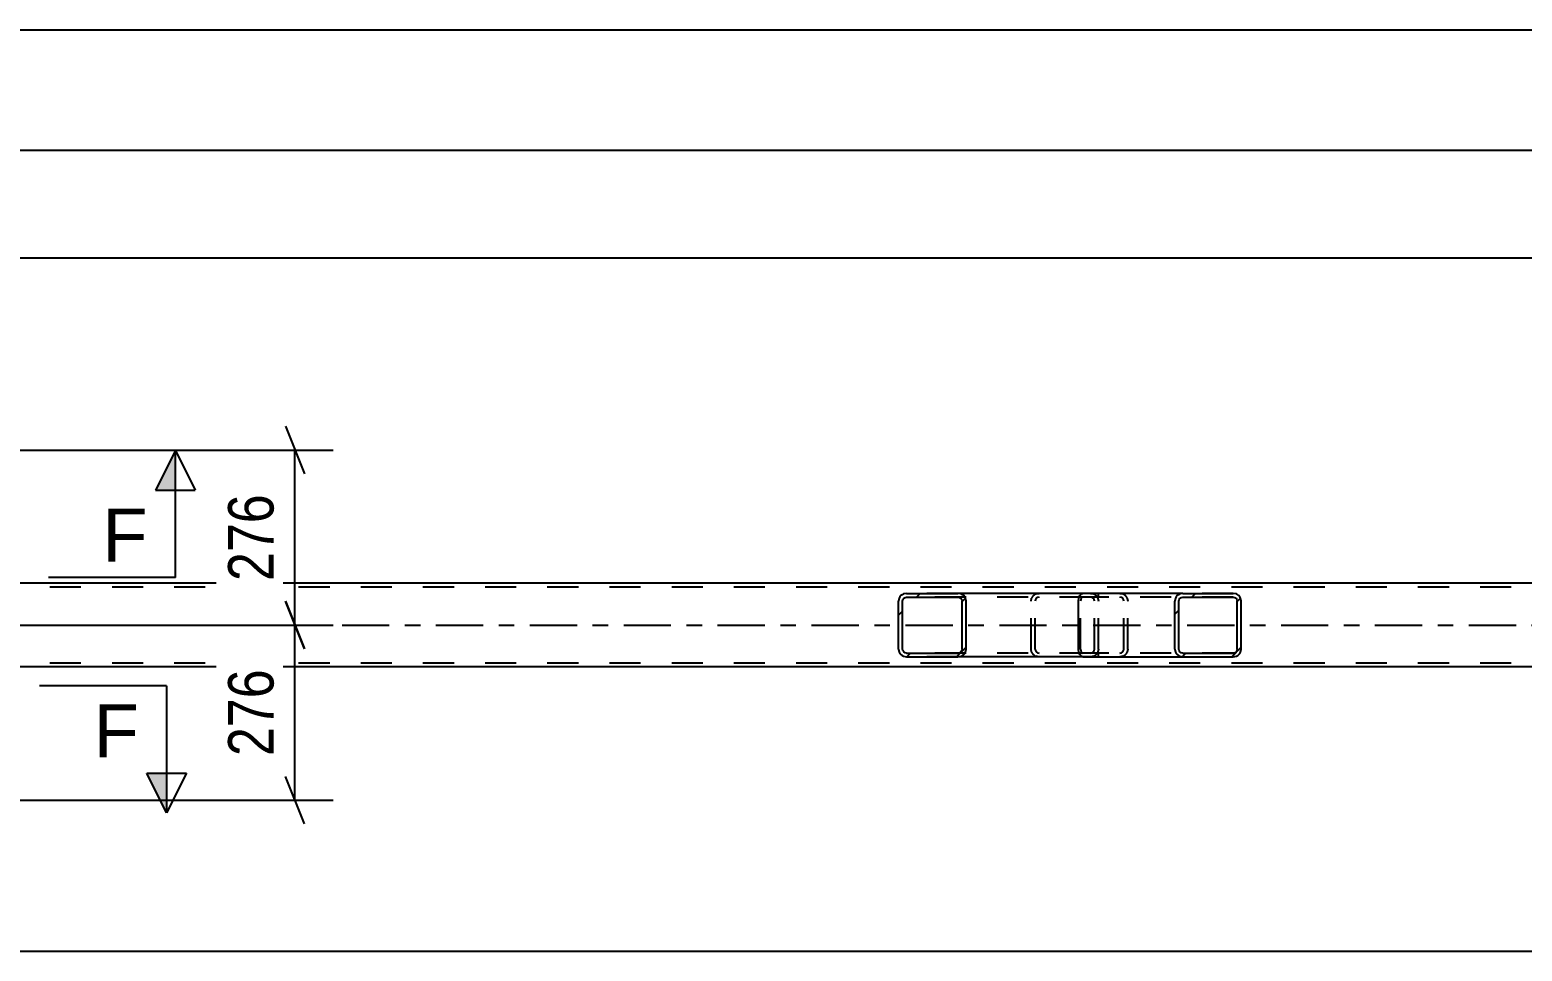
# Model space of a CAD drawing. Header units: millimetres. Extents: x 0 to 841, y 0 to 594.
# Drawn here: x 252.2 to 346.2, y 223.9 to 282 of the extents above; entities that cross this region are included whole.
import ezdxf

# ---------------------------------------------------------------- set-up
doc = ezdxf.new("R2010")
doc.units = ezdxf.units.MM
doc.linetypes.add('DXK_LINE_DOT2', pattern=[3.9198, 1.9599, -1.9599])
doc.linetypes.add('DXK_LINE_DOT3', pattern=[5.9187, 2.979, -0.9799, 0.9799, -0.9799])
doc.styles.add('Arial', font='ARIAL.TTF', dxfattribs={"height": 0.2})
doc.styles.add('Arial Narrow', font='ARIALN.TTF', dxfattribs={"height": 0.2})

# ---------------------------------------------------------------- blocks, each defined once
blk = doc.blocks.new('Part-389786769-3634 - 3540')
at = {"color": 7, "linetype": 'DXK_LINE_DOT2'}
for p, q in [((753.192, 246.883), (94.275, 246.883)), ((753.192, 242.083), (94.275, 242.083))]:
    blk.add_line(p, q, dxfattribs=at)
at = {"color": 2, "linetype": 'Continuous'}
for p, q in [((485.682, 247.123), (236.269, 247.123)), ((753.192, 241.843), (236.269, 241.843))]:
    blk.add_line(p, q, dxfattribs=at)
at = {"color": 7, "linetype": 'DXK_LINE_DOT3'}
blk.add_line((94.275, 244.483), (753.192, 244.483), dxfattribs=at)
blk = doc.blocks.new('Part-389786769-3751 - 3540')
at = {"linetype": 'Continuous'}
h = blk.add_hatch(dxfattribs=at)
h.set_pattern_fill('', scale=0.7, style=0, pattern_type=0)
h.set_pattern_definition([(45, (311.1324, 246.1866), (-1.57154, 1.57154), [])])
h.paths.add_polyline_path([(311.171, 246.003), (311.132, 246.187), (311.022, 246.342), (310.856, 246.446), (310.66, 246.483), (307.425, 246.483), (307.23, 246.446), (307.064, 246.342), (306.953, 246.187), (306.915, 246.003), (306.915, 242.963), (306.953, 242.779), (307.064, 242.624), (307.23, 242.519), (307.425, 242.483), (310.66, 242.483), (310.856, 242.519), (311.022, 242.624), (311.132, 242.779), (311.171, 242.963)])
h.paths.add_polyline_path([(310.896, 242.871), (310.841, 242.793), (310.758, 242.741), (310.66, 242.723), (307.425, 242.723), (307.328, 242.741), (307.245, 242.793), (307.189, 242.871), (307.17, 242.963), (307.17, 246.003), (307.189, 246.095), (307.245, 246.173), (307.328, 246.225), (307.425, 246.243), (310.66, 246.243), (310.758, 246.225), (310.841, 246.173), (310.896, 246.095), (310.916, 246.003), (310.916, 242.963)])
at = {"color": 2, "linetype": 'Continuous'}
for p, q in [((307.425, 246.483), (307.23, 246.446)), ((307.425, 246.483), (310.66, 246.483)), ((318.528, 246.483), (310.66, 246.483)), ((310.856, 246.446), (310.66, 246.483)), ((306.953, 246.187), (306.915, 246.003)), ((306.915, 242.963), (306.915, 246.003)), ((307.17, 246.003), (307.189, 246.095)), ((307.17, 242.963), (307.17, 246.003)), ((307.189, 246.095), (307.245, 246.173)), ((307.245, 246.173), (307.328, 246.225)), ((307.328, 246.225), (307.425, 246.243)), ((307.425, 246.243), (310.66, 246.243)), ((310.66, 246.243), (310.758, 246.225)), ((310.758, 246.225), (310.841, 246.173)), ((310.841, 246.173), (310.896, 246.095)), ((310.896, 246.095), (310.916, 246.003)), ((310.916, 242.963), (310.916, 246.003)), ((311.171, 246.003), (311.132, 246.187)), ((311.171, 242.963), (311.171, 246.003)), ((306.915, 242.963), (306.953, 242.779)), ((307.189, 242.871), (307.17, 242.963)), ((307.245, 242.793), (307.189, 242.871)), ((307.328, 242.741), (307.245, 242.793)), ((307.425, 242.723), (307.328, 242.741)), ((307.425, 242.723), (310.66, 242.723)), ((310.758, 242.741), (310.66, 242.723)), ((310.841, 242.793), (310.758, 242.741)), ((310.896, 242.871), (310.841, 242.793)), ((310.916, 242.963), (310.896, 242.871)), ((311.132, 242.779), (311.171, 242.963)), ((307.23, 242.519), (307.425, 242.483)), ((307.425, 242.483), (310.66, 242.483)), ((310.66, 242.483), (310.856, 242.519)), ((318.528, 242.483), (310.66, 242.483))]:
    blk.add_line(p, q, dxfattribs=at)
at = {"color": 7, "linetype": 'DXK_LINE_DOT2'}
for p, q in [((310.66, 246.483), (307.425, 246.483)), ((315.579, 246.446), (315.775, 246.483)), ((319.01, 246.483), (318.528, 246.483)), ((319.01, 246.483), (319.205, 246.446)), ((319.01, 246.243), (307.425, 246.243)), ((315.264, 246.003), (315.303, 246.187)), ((315.264, 242.963), (315.264, 246.003)), ((315.539, 246.095), (315.519, 246.003)), ((315.519, 242.963), (315.519, 246.003)), ((315.594, 246.173), (315.539, 246.095)), ((315.677, 246.225), (315.594, 246.173)), ((315.775, 246.243), (315.677, 246.225)), ((319.108, 246.225), (319.01, 246.243)), ((319.19, 246.173), (319.108, 246.225)), ((319.246, 246.095), (319.19, 246.173)), ((319.265, 246.003), (319.246, 246.095)), ((319.265, 242.963), (319.265, 246.003)), ((319.482, 246.187), (319.521, 246.003)), ((319.521, 242.963), (319.521, 246.003)), ((319.01, 242.723), (307.425, 242.723)), ((315.303, 242.779), (315.264, 242.963)), ((315.519, 242.963), (315.539, 242.871)), ((315.539, 242.871), (315.594, 242.793)), ((315.594, 242.793), (315.677, 242.741)), ((315.677, 242.741), (315.775, 242.723)), ((319.01, 242.723), (319.108, 242.741)), ((319.108, 242.741), (319.19, 242.793)), ((319.19, 242.793), (319.246, 242.871)), ((319.246, 242.871), (319.265, 242.963)), ((319.521, 242.963), (319.482, 242.779)), ((310.66, 242.483), (307.425, 242.483)), ((315.775, 242.483), (315.579, 242.519)), ((319.01, 242.483), (318.528, 242.483)), ((319.205, 242.519), (319.01, 242.483))]:
    blk.add_line(p, q, dxfattribs=at)
at = {"color": 2, "linetype": 'Continuous'}
for centre, start, end in [((307.406, 245.982), 110.75831, 155.68003), ((310.68, 245.982), 24.31995, 69.24168), ((307.406, 242.984), 204.31995, 249.24168), ((310.68, 242.984), 290.75831, 335.68003)]:
    blk.add_arc(centre, 0.496, start, end, dxfattribs=at)
at = {"color": 7, "linetype": 'DXK_LINE_DOT2'}
for centre, start, end in [((315.755, 245.982), 110.75831, 155.68002), ((319.029, 245.982), 24.31992, 69.24167), ((315.755, 242.984), 204.31992, 249.24167), ((319.029, 242.984), 290.75831, 335.68002)]:
    blk.add_arc(centre, 0.496, start, end, dxfattribs=at)
blk = doc.blocks.new('Part-389786769-3803 - 3540')
at = {"linetype": 'Continuous'}
h = blk.add_hatch(dxfattribs=at)
h.set_pattern_fill('', scale=0.7, style=0, pattern_type=0)
h.set_pattern_definition([(45, (328.4776, 246.1866), (-1.57154, 1.57154), [])])
h.paths.add_polyline_path([(328.516, 246.003), (328.478, 246.187), (328.369, 246.342), (328.206, 246.446), (328.013, 246.483), (324.829, 246.483), (324.636, 246.446), (324.473, 246.342), (324.364, 246.187), (324.326, 246.003), (324.326, 242.963), (324.364, 242.779), (324.473, 242.624), (324.636, 242.519), (324.829, 242.483), (328.013, 242.483), (328.206, 242.519), (328.369, 242.624), (328.478, 242.779), (328.516, 242.963)])
h.paths.add_polyline_path([(328.245, 242.871), (328.191, 242.793), (328.109, 242.741), (328.013, 242.723), (324.829, 242.723), (324.733, 242.741), (324.651, 242.793), (324.597, 242.871), (324.577, 242.963), (324.577, 246.003), (324.597, 246.095), (324.651, 246.173), (324.733, 246.225), (324.829, 246.243), (328.013, 246.243), (328.109, 246.225), (328.191, 246.173), (328.245, 246.095), (328.265, 246.003), (328.265, 242.963)])
at = {"color": 2, "linetype": 'Continuous'}
for p, q in [((318.337, 246.342), (318.425, 246.446)), ((318.425, 246.446), (318.528, 246.483)), ((324.829, 246.483), (318.528, 246.483)), ((324.829, 246.483), (324.636, 246.446)), ((324.829, 246.483), (328.013, 246.483)), ((328.206, 246.446), (328.013, 246.483)), ((318.258, 246.003), (318.278, 246.187)), ((318.258, 242.963), (318.258, 246.003)), ((318.278, 246.187), (318.337, 246.342)), ((324.364, 246.187), (324.326, 246.003)), ((324.326, 242.963), (324.326, 246.003)), ((324.577, 246.003), (324.597, 246.095)), ((324.577, 242.963), (324.577, 246.003)), ((324.597, 246.095), (324.651, 246.173)), ((324.651, 246.173), (324.733, 246.225)), ((324.733, 246.225), (324.829, 246.243)), ((324.829, 246.243), (328.013, 246.243)), ((328.013, 246.243), (328.109, 246.225)), ((328.109, 246.225), (328.191, 246.173)), ((328.191, 246.173), (328.245, 246.095)), ((328.245, 246.095), (328.265, 246.003)), ((328.265, 242.963), (328.265, 246.003)), ((328.516, 246.003), (328.478, 246.187)), ((328.516, 242.963), (328.516, 246.003)), ((318.278, 242.779), (318.258, 242.963)), ((318.337, 242.624), (318.278, 242.779)), ((324.326, 242.963), (324.364, 242.779)), ((324.597, 242.871), (324.577, 242.963)), ((324.651, 242.793), (324.597, 242.871)), ((324.733, 242.741), (324.651, 242.793)), ((324.829, 242.723), (324.733, 242.741)), ((324.829, 242.723), (328.013, 242.723)), ((328.109, 242.741), (328.013, 242.723)), ((328.191, 242.793), (328.109, 242.741)), ((328.245, 242.871), (328.191, 242.793)), ((328.265, 242.963), (328.245, 242.871)), ((328.478, 242.779), (328.516, 242.963)), ((318.425, 242.519), (318.337, 242.624)), ((318.528, 242.483), (318.425, 242.519)), ((318.528, 242.483), (324.829, 242.483)), ((324.636, 242.519), (324.829, 242.483)), ((324.829, 242.483), (328.013, 242.483)), ((328.013, 242.483), (328.206, 242.519))]:
    blk.add_line(p, q, dxfattribs=at)
at = {"color": 7, "linetype": 'DXK_LINE_DOT2'}
for p, q in [((319.521, 246.243), (319.521, 246.483)), ((320.863, 246.483), (321.055, 246.446)), ((328.013, 246.483), (324.829, 246.483)), ((318.403, 246.095), (318.393, 246.003)), ((318.393, 242.963), (318.393, 246.003)), ((318.433, 246.173), (318.403, 246.095)), ((318.477, 246.225), (318.433, 246.173)), ((318.528, 246.243), (318.477, 246.225)), ((328.013, 246.243), (318.528, 246.243)), ((320.959, 246.225), (320.863, 246.243)), ((321.041, 246.173), (320.959, 246.225)), ((321.095, 246.095), (321.041, 246.173)), ((321.114, 246.003), (321.095, 246.095)), ((321.114, 242.963), (321.114, 246.003)), ((321.327, 246.187), (321.366, 246.003)), ((321.366, 242.963), (321.366, 246.003)), ((318.393, 242.963), (318.403, 242.871)), ((318.403, 242.871), (318.433, 242.793)), ((318.433, 242.793), (318.477, 242.741)), ((318.477, 242.741), (318.528, 242.723)), ((328.013, 242.723), (318.528, 242.723)), ((319.521, 242.483), (319.521, 242.723)), ((320.863, 242.723), (320.959, 242.741)), ((320.959, 242.741), (321.041, 242.793)), ((321.041, 242.793), (321.095, 242.871)), ((321.095, 242.871), (321.114, 242.963)), ((321.366, 242.963), (321.327, 242.779)), ((321.055, 242.519), (320.863, 242.483)), ((324.829, 242.483), (328.013, 242.483))]:
    blk.add_line(p, q, dxfattribs=at)
for centre, start, end in [((320.877, 245.988), 23.84942, 68.8059), ((320.877, 242.978), 291.19409, 336.1506)]:
    blk.add_arc(centre, 0.492, start, end, dxfattribs=at)
at = {"color": 2, "linetype": 'Continuous'}
for centre, start, end in [((324.814, 245.988), 111.19409, 156.15059), ((328.028, 245.988), 23.8494, 68.80589), ((324.814, 242.978), 203.8494, 248.80589), ((328.028, 242.978), 291.19409, 336.15059)]:
    blk.add_arc(centre, 0.492, start, end, dxfattribs=at)
blk = doc.blocks.new('StraightDimension-389786769-32625 - 3540')
at = {"color": 7, "linetype": 'Continuous'}
blk.add_line((231.069, 267.642), (486.482, 267.642), dxfattribs=at)
blk = doc.blocks.new('StraightDimension-389786769-32360 - 3540')
at = {"color": 7, "linetype": 'Continuous'}
for p, q in [((268.269, 245.983), (269.469, 242.983)), ((241.869, 244.483), (271.269, 244.483)), ((268.869, 233.443), (268.869, 244.483)), ((269.469, 231.943), (268.269, 234.943)), ((241.869, 233.443), (271.269, 233.443))]:
    blk.add_line(p, q, dxfattribs=at)
at = {"color": 0}
blk.add_wipeout([(268.119, 242.305), (263.919, 242.305), (263.919, 235.621), (268.119, 235.621)], dxfattribs=at)
at = {"color": 3, "style": 'Arial Narrow'}
blk.add_text('276', height=2.8633, rotation=90.00021, dxfattribs=at).set_placement((267.519, 236.221))
blk = doc.blocks.new('StraightDimension-389786769-10140 - 3540')
at = {"color": 7, "linetype": 'Continuous'}
blk.add_line((85.015, 282.032), (762.452, 282.032), dxfattribs=at)
blk = doc.blocks.new('StraightDimension-389786769-10216 - 3540')
at = {"color": 7, "linetype": 'Continuous'}
blk.add_line((85.655, 274.448), (761.812, 274.448), dxfattribs=at)
blk = doc.blocks.new('StraightDimension-389786769-32359 - 3540')
at = {"color": 7, "linetype": 'Continuous'}
for p, q in [((268.269, 257.023), (269.469, 254.023)), ((241.869, 255.523), (271.269, 255.523)), ((268.869, 244.483), (268.869, 255.523)), ((269.469, 242.983), (268.269, 245.983)), ((241.869, 244.483), (271.269, 244.483))]:
    blk.add_line(p, q, dxfattribs=at)
at = {"color": 0}
blk.add_wipeout([(268.119, 253.345), (263.919, 253.345), (263.919, 246.661), (268.119, 246.661)], dxfattribs=at)
at = {"color": 3, "style": 'Arial Narrow'}
blk.add_text('276', height=2.8633, rotation=90.00021, dxfattribs=at).set_placement((267.519, 247.261))
blk = doc.blocks.new('StraightDimension-389786769-32511 - 3540')
at = {"color": 7, "linetype": 'Continuous'}
blk.add_line((231.069, 223.915), (486.482, 223.915), dxfattribs=at)
blk = doc.blocks.new('SectionMark-389786769-11909 - 3540')
at = {"linetype": 'Continuous'}
for points in [[(208.522, 235.143), (209.772, 235.143), (208.522, 232.643)], [(259.527, 235.143), (260.777, 235.143), (260.777, 232.643)]]:
    blk.add_hatch(color=6, dxfattribs=at).paths.add_polyline_path(points)
at = {"color": 6, "linetype": 'Continuous'}
for p, q in [((208.522, 240.643), (216.522, 240.643)), ((208.522, 240.643), (208.522, 232.643)), ((260.777, 240.643), (252.777, 240.643)), ((260.777, 240.643), (260.777, 232.643)), ((208.522, 232.643), (207.272, 235.143)), ((209.772, 235.143), (207.272, 235.143)), ((208.522, 232.643), (209.772, 235.143)), ((259.527, 235.143), (262.027, 235.143)), ((260.777, 232.643), (259.527, 235.143)), ((262.027, 235.143), (260.777, 232.643))]:
    blk.add_line(p, q, dxfattribs=at)
at = {"color": 0, "linetype": 'Continuous'}
for points in [[(213.122, 236.143), (213.122, 239.643), (210.272, 239.643), (210.272, 236.143)], [(259.027, 236.143), (259.027, 239.643), (256.177, 239.643), (256.177, 236.143)]]:
    blk.add_wipeout(points, dxfattribs=at)
at = {"color": 3, "linetype": 'Continuous', "style": 'Arial'}
for p in [(210.272, 236.143), (256.177, 236.143)]:
    blk.add_text('F', height=3.343, dxfattribs=at).set_placement(p)
blk = doc.blocks.new('SectionMark-389786769-12397 - 3540')
at = {"linetype": 'Continuous'}
for points in [[(210.667, 252.992), (209.417, 252.992), (209.417, 255.492)], [(261.332, 252.992), (260.082, 252.992), (261.332, 255.492)]]:
    blk.add_hatch(color=6, dxfattribs=at).paths.add_polyline_path(points)
at = {"color": 6, "linetype": 'Continuous'}
for p, q in [((208.167, 252.992), (209.417, 255.492)), ((209.417, 247.492), (209.417, 255.492)), ((209.417, 255.492), (210.667, 252.992)), ((261.332, 255.492), (260.082, 252.992)), ((261.332, 247.492), (261.332, 255.492)), ((261.332, 255.492), (262.582, 252.992)), ((210.667, 252.992), (208.167, 252.992)), ((260.082, 252.992), (262.582, 252.992)), ((209.417, 247.492), (217.417, 247.492)), ((261.332, 247.492), (253.332, 247.492))]:
    blk.add_line(p, q, dxfattribs=at)
at = {"color": 0, "linetype": 'Continuous'}
for points in [[(214.017, 248.492), (214.017, 251.992), (211.167, 251.992), (211.167, 248.492)], [(259.582, 248.492), (259.582, 251.992), (256.731, 251.992), (256.731, 248.492)]]:
    blk.add_wipeout(points, dxfattribs=at)
at = {"color": 3, "linetype": 'Continuous', "style": 'Arial'}
for p in [(211.167, 248.492), (256.731, 248.492)]:
    blk.add_text('F', height=3.343, dxfattribs=at).set_placement(p)

msp = doc.modelspace()

# ---------------------------------------------------------------- block references
for name in ['StraightDimension-389786769-32625 - 3540', 'Part-389786769-3634 - 3540', 'Part-389786769-3751 - 3540', 'Part-389786769-3803 - 3540']:
    msp.add_blockref(name, (0, 0))

# ---------------------------------------------------------------- next in the draw order: block references
for name in ['StraightDimension-389786769-10140 - 3540', 'StraightDimension-389786769-32360 - 3540']:
    msp.add_blockref(name, (0, 0))

# ---------------------------------------------------------------- next in the draw order: block references
for name in ['StraightDimension-389786769-10216 - 3540', 'StraightDimension-389786769-32511 - 3540']:
    msp.add_blockref(name, (0, 0))

# ---------------------------------------------------------------- next in the draw order: block references
for name in ['StraightDimension-389786769-32359 - 3540', 'SectionMark-389786769-11909 - 3540']:
    msp.add_blockref(name, (0, 0))

# ---------------------------------------------------------------- next in the draw order: block references
msp.add_blockref('SectionMark-389786769-12397 - 3540', (0, 0))

doc.saveas('drawing.dxf')
